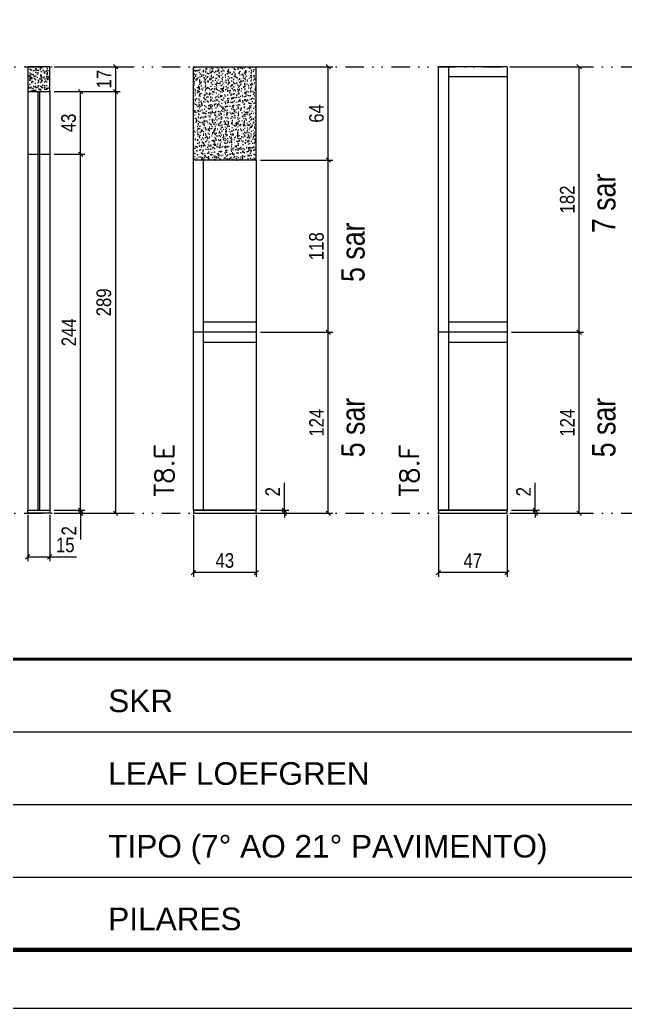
# Model space of a CAD drawing. Extents: x 14400 to 27878, y -21631 to 6985.
# Drawn here: x 19807 to 20221, y -8997 to -8319 of the extents above; entities that cross this region are included whole.
import ezdxf

# ---------------------------------------------------------------- set-up
doc = ezdxf.new("R2010")
doc.units = 0
for name, pattern in [('CONTINUO', [0]), ('DASHED', [0.75, 0.5, -0.25]), ('DIVIDE2', [0.625, 0.25, -0.125, 0, -0.125, 0, -0.125])]:
    doc.linetypes.add(name, pattern=pattern)
for name, color, linetype in [('COTA', 241, 'Continuous'), ('NOMENCLATURA', 7, 'Continuous'), ('Nível', 160, 'Continuous'), ('Painéis', 200, 'Continuous'), ('SARR_2.2x7', 40, 'Continuous')]:
    doc.layers.add(name, color=color, linetype=linetype)
for name, color, linetype, lineweight in [('Folhas', 255, 'Continuous', 9), ('SARRAFO DE PRESSAO', 251, 'DASHED', 9), ('Texto Seção', 7, 'Continuous', 15)]:
    doc.layers.add(name, color=color, linetype=linetype, lineweight=lineweight)
doc.styles.add('ARIAL', font='arial.ttf')
doc.styles.add('ARIAL_NARROW', font='ARIALN.TTF', dxfattribs={"height": 0.2})
doc.styles.add('COTA TECNICA', font='techl___.ttf', dxfattribs={"height": 10})
doc.styles.add('COTA TECNICA-50', font='techl___.ttf', dxfattribs={"height": 10})
doc.styles.add('REGUA-120', font='ROMANS.shx', dxfattribs={"height": 15})
doc.dimstyles.new('COTA PAINEL-50', dxfattribs={"dimtxt": 10, "dimasz": 3, "dimexe": 3, "dimexo": 3, "dimgap": 3, "dimtad": 1, "dimdec": 1, "dimzin": 12, "dimdsep": 46, "dimtxsty": 'COTA TECNICA-50', "dimblk1": 'OBLIQUE', "dimblk2": 'OBLIQUE', "dimsah": 1, "dimcen": 0.9, "dimclrd": 4, "dimclre": 4, "dimclrt": 240, "dimadec": 1, "dimazin": 3, "dimtfac": 1, "dimtdec": 1, "dimtmove": 0, "dimatfit": 3, "dimfxl": 1, "dimtolj": 1, "dimtzin": 12, "dimarcsym": 0})
doc.dimstyles.new('PAINEL', dxfattribs={"dimtxt": 10, "dimasz": 3, "dimexe": 3, "dimexo": 3, "dimgap": 3, "dimtad": 1, "dimdec": 1, "dimzin": 12, "dimdsep": 46, "dimtxsty": 'COTA TECNICA', "dimblk1": 'OBLIQUE', "dimblk2": 'OBLIQUE', "dimsah": 1, "dimcen": 0.9, "dimclrd": 4, "dimclre": 4, "dimclrt": 240, "dimadec": 1, "dimazin": 3, "dimtfac": 1, "dimtdec": 1, "dimtmove": 0, "dimatfit": 3, "dimfxl": 1, "dimtolj": 1, "dimtzin": 12, "dimarcsym": 0})

# ---------------------------------------------------------------- blocks, each defined once
blk = doc.blocks.new('9999999999')
at = {"color": 30, "linetype": 'CONTINUO'}
for p, q in [((98564.56, 34379.64), (99583.98, 34379.64)), ((98564.56, 34329.83), (99487.98, 34329.83)), ((98564.56, 34280.02), (99487.98, 34280.02))]:
    blk.add_line(p, q, dxfattribs=at)
at = {"color": 30, "linetype": 'CONTINUO', "const_width": 2}
blk.add_lwpolyline([(99583.98, 34230.21), (99583.98, 34414.45, 0.414214), (99568.98, 34429.45), (98228.98, 34429.45, 0.414214), (98213.98, 34414.45), (98213.98, 34245.21, 0.414214), (98228.98, 34230.21), (99583.98, 34230.21)], format="xyb", dxfattribs=at)
at = {"layer": 'Folhas'}
blk.add_lwpolyline([(98138.98, 34190.21), (99623.98, 34190.21), (99623.98, 35240.21), (98138.98, 35240.21)], close=True, dxfattribs=at)
at = {"layer": 'Folhas', "color": 30, "const_width": 3}
blk.add_lwpolyline([(98213.98, 34230.21), (99583.98, 34230.21), (99583.98, 35200.21), (98213.98, 35200.21)], close=True, dxfattribs=at)
at = {"color": 7, "linetype": 'Continuous', "ltscale": 5, "style": 'ARIAL'}
for s, height, p in [('SKR', 15.483, (98837.68, 34393.13)), ('LEAF LOEFGREN', 15.4829, (98837.68, 34343.32)), ('TIPO (7° AO 21° PAVIMENTO)', 15.4829, (98837.68, 34293.51)), ('PILARES', 15.483, (98837.68, 34243.7))]:
    blk.add_text(s, height=height, dxfattribs=at).set_placement(p)
blk = doc.blocks.new('_Oblique')
at = {"color": 0, "linetype": 'ByBlock', "lineweight": -2}
blk.add_line((-0.5, -0.5), (0.5, 0.5), dxfattribs=at)
blk = doc.blocks.new('*D2619')
at = {"layer": 'COTA', "color": 4, "lineweight": -2, "transparency": 16777216}
for p, q in [((19812.07, -8658.47), (19812.07, -8690.36)), ((19827.07, -8658.47), (19827.07, -8690.36)), ((19812.07, -8687.36), (19827.07, -8687.36)), ((19827.07, -8687.36), (19845.44, -8687.36))]:
    blk.add_line(p, q, dxfattribs=at)
at = {"layer": 'Defpoints', "color": 0, "transparency": 16777216}
for p in [(19812.07, -8655.47), (19827.07, -8655.47), (19827.07, -8687.36)]:
    blk.add_point(p, dxfattribs=at)
at = {"layer": 'COTA', "color": 4, "lineweight": -2, "transparency": 16777216, "xscale": 3, "yscale": 3, "zscale": 3, "rotation": 180}
blk.add_blockref('_Oblique', (19812.07, -8687.36), dxfattribs=at)
at = {"layer": 'COTA', "color": 4, "lineweight": -2, "transparency": 16777216, "xscale": 3, "yscale": 3, "zscale": 3}
blk.add_blockref('_Oblique', (19827.07, -8687.36), dxfattribs=at)
at = {"layer": 'COTA', "color": 240, "transparency": 16777216, "insert": (19837.76, -8679.25), "char_height": 10, "attachment_point": 5, "style": 'COTA TECNICA'}
blk.add_mtext('\\A1;15', dxfattribs=at)
blk = doc.blocks.new('*D2620')
at = {"layer": 'COTA', "color": 4, "lineweight": -2, "transparency": 16777216}
for p, q in [((19830.07, -8655.47), (19851.26, -8655.47)), ((19830.07, -8657.47), (19851.26, -8657.47)), ((19848.26, -8655.47), (19848.26, -8652.47)), ((19848.26, -8655.47), (19848.26, -8657.47)), ((19848.26, -8657.47), (19848.26, -8675.58))]:
    blk.add_line(p, q, dxfattribs=at)
at = {"layer": 'Defpoints', "color": 0, "transparency": 16777216}
for p in [(19827.07, -8655.47), (19827.07, -8657.47), (19848.26, -8655.47)]:
    blk.add_point(p, dxfattribs=at)
at = {"layer": 'COTA', "color": 4, "lineweight": -2, "transparency": 16777216, "xscale": 3, "yscale": 3, "zscale": 3}
for p, rotation in [((19848.26, -8655.47), 270), ((19848.26, -8657.47), 90)]:
    blk.add_blockref('_Oblique', p, dxfattribs=dict(at, rotation=rotation))
at = {"layer": 'COTA', "color": 240, "transparency": 16777216, "insert": (19840.26, -8669.52), "char_height": 10, "attachment_point": 5, "rotation": 90, "style": 'COTA TECNICA-50'}
blk.add_mtext('\\A1;2', dxfattribs=at)
blk = doc.blocks.new('*D2621')
at = {"layer": 'COTA', "color": 4, "lineweight": -2, "transparency": 16777216}
for p, q in [((19830.07, -8368.47), (19875.28, -8368.47)), ((19872.28, -8657.47), (19872.28, -8368.47)), ((19830.07, -8657.47), (19875.28, -8657.47))]:
    blk.add_line(p, q, dxfattribs=at)
at = {"layer": 'Defpoints', "color": 0, "transparency": 16777216}
for p in [(19827.07, -8368.47), (19872.28, -8368.47), (19827.07, -8657.47)]:
    blk.add_point(p, dxfattribs=at)
at = {"layer": 'COTA', "color": 4, "lineweight": -2, "transparency": 16777216, "xscale": 3, "yscale": 3, "zscale": 3}
for p, rotation in [((19872.28, -8368.47), 90), ((19872.28, -8657.47), 270)]:
    blk.add_blockref('_Oblique', p, dxfattribs=dict(at, rotation=rotation))
at = {"layer": 'COTA', "color": 240, "transparency": 16777216, "insert": (19864.18, -8512.97), "char_height": 10, "attachment_point": 5, "rotation": 90, "style": 'COTA TECNICA-50'}
blk.add_mtext('\\A1;289', dxfattribs=at)
blk = doc.blocks.new('*D2625')
at = {"layer": 'COTA', "color": 4, "lineweight": -2, "transparency": 16777216}
for p, q in [((19830.07, -8351.47), (19875.28, -8351.47)), ((19872.28, -8368.47), (19872.28, -8351.47)), ((19830.07, -8368.47), (19875.28, -8368.47))]:
    blk.add_line(p, q, dxfattribs=at)
at = {"layer": 'Defpoints', "color": 0, "transparency": 16777216}
for p in [(19827.07, -8351.47), (19872.28, -8351.47), (19827.07, -8368.47)]:
    blk.add_point(p, dxfattribs=at)
at = {"layer": 'COTA', "color": 4, "lineweight": -2, "transparency": 16777216, "xscale": 3, "yscale": 3, "zscale": 3}
for p, rotation in [((19872.28, -8351.47), 90), ((19872.28, -8368.47), 270)]:
    blk.add_blockref('_Oblique', p, dxfattribs=dict(at, rotation=rotation))
at = {"layer": 'COTA', "color": 240, "transparency": 16777216, "insert": (19864.21, -8359.97), "char_height": 10, "attachment_point": 5, "rotation": 90, "style": 'COTA TECNICA'}
blk.add_mtext('\\A1;17', dxfattribs=at)
blk = doc.blocks.new('*D2627')
at = {"layer": 'COTA', "color": 4, "lineweight": -2, "transparency": 16777216}
for p, q in [((19830.07, -8411.47), (19851.26, -8411.47)), ((19848.26, -8655.47), (19848.26, -8411.47)), ((19830.07, -8655.47), (19851.26, -8655.47))]:
    blk.add_line(p, q, dxfattribs=at)
at = {"layer": 'Defpoints', "color": 0, "transparency": 16777216}
for p in [(19827.07, -8411.47), (19848.26, -8411.47), (19827.07, -8655.47)]:
    blk.add_point(p, dxfattribs=at)
at = {"layer": 'COTA', "color": 4, "lineweight": -2, "transparency": 16777216, "xscale": 3, "yscale": 3, "zscale": 3}
for p, rotation in [((19848.26, -8411.47), 90), ((19848.26, -8655.47), 270)]:
    blk.add_blockref('_Oblique', p, dxfattribs=dict(at, rotation=rotation))
at = {"layer": 'COTA', "color": 240, "transparency": 16777216, "insert": (19840.19, -8533.47), "char_height": 10, "attachment_point": 5, "rotation": 90, "style": 'COTA TECNICA'}
blk.add_mtext('\\A1;244', dxfattribs=at)
blk = doc.blocks.new('*D2628')
at = {"layer": 'COTA', "color": 4, "lineweight": -2, "transparency": 16777216}
for p, q in [((19830.07, -8368.47), (19851.26, -8368.47)), ((19848.26, -8411.47), (19848.26, -8368.47)), ((19830.07, -8411.47), (19851.26, -8411.47))]:
    blk.add_line(p, q, dxfattribs=at)
at = {"layer": 'Defpoints', "color": 0, "transparency": 16777216}
for p in [(19827.07, -8368.47), (19848.26, -8368.47), (19827.07, -8411.47)]:
    blk.add_point(p, dxfattribs=at)
at = {"layer": 'COTA', "color": 4, "lineweight": -2, "transparency": 16777216, "xscale": 3, "yscale": 3, "zscale": 3}
for p, rotation in [((19848.26, -8368.47), 90), ((19848.26, -8411.47), 270)]:
    blk.add_blockref('_Oblique', p, dxfattribs=dict(at, rotation=rotation))
at = {"layer": 'COTA', "color": 240, "transparency": 16777216, "insert": (19840.04, -8389.97), "char_height": 10, "attachment_point": 5, "rotation": 90, "style": 'COTA TECNICA'}
blk.add_mtext('\\A1;43', dxfattribs=at)
blk = doc.blocks.new('*D2630')
at = {"layer": 'COTA', "color": 4, "lineweight": -2, "transparency": 16777216}
for p, q in [((19925.55, -8658.47), (19925.55, -8701.14)), ((19968.55, -8658.47), (19968.55, -8701.14)), ((19968.55, -8698.14), (19925.55, -8698.14))]:
    blk.add_line(p, q, dxfattribs=at)
at = {"layer": 'Defpoints', "color": 0, "transparency": 16777216}
for p in [(19925.55, -8655.47), (19968.55, -8655.47), (19925.55, -8698.14)]:
    blk.add_point(p, dxfattribs=at)
at = {"layer": 'COTA', "color": 4, "lineweight": -2, "transparency": 16777216, "xscale": 3, "yscale": 3, "zscale": 3, "rotation": 180}
blk.add_blockref('_Oblique', (19925.55, -8698.14), dxfattribs=at)
at = {"layer": 'COTA', "color": 4, "lineweight": -2, "transparency": 16777216, "xscale": 3, "yscale": 3, "zscale": 3}
blk.add_blockref('_Oblique', (19968.55, -8698.14), dxfattribs=at)
at = {"layer": 'COTA', "color": 240, "transparency": 16777216, "insert": (19947.05, -8689.92), "char_height": 10, "attachment_point": 5, "style": 'COTA TECNICA'}
blk.add_mtext('\\A1;43', dxfattribs=at)
blk = doc.blocks.new('*D2634')
at = {"layer": 'COTA', "color": 4, "linetype": 'ByBlock', "lineweight": -2, "transparency": 16777216}
for p, q in [((19971.55, -8533.47), (20020.92, -8533.47)), ((20017.92, -8657.47), (20017.92, -8533.47)), ((19971.55, -8657.47), (20020.92, -8657.47))]:
    blk.add_line(p, q, dxfattribs=at)
at = {"layer": 'Defpoints', "color": 0, "linetype": 'ByBlock', "transparency": 16777216}
for p in [(19968.55, -8533.47), (20017.92, -8533.47), (19968.55, -8657.47)]:
    blk.add_point(p, dxfattribs=at)
at = {"layer": 'COTA', "color": 4, "linetype": 'ByBlock', "lineweight": -2, "transparency": 16777216, "xscale": 3, "yscale": 3, "zscale": 3}
for p, rotation in [((20017.92, -8533.47), 90), ((20017.92, -8657.47), 270)]:
    blk.add_blockref('_Oblique', p, dxfattribs=dict(at, rotation=rotation))
at = {"layer": 'COTA', "color": 240, "linetype": 'ByBlock', "transparency": 16777216, "insert": (20009.84, -8595.47), "char_height": 10, "attachment_point": 5, "rotation": 90, "style": 'COTA TECNICA'}
blk.add_mtext('\\A1;124', dxfattribs=at)
blk = doc.blocks.new('*D2629')
at = {"layer": 'COTA', "color": 4, "lineweight": -2, "transparency": 16777216}
for p, q in [((19987.81, -8655.47), (19987.81, -8636.66)), ((19971.55, -8655.47), (19990.81, -8655.47)), ((19971.55, -8657.47), (19990.81, -8657.47)), ((19987.81, -8657.47), (19987.81, -8655.47)), ((19987.81, -8657.47), (19987.81, -8660.47))]:
    blk.add_line(p, q, dxfattribs=at)
at = {"layer": 'Defpoints', "color": 0, "transparency": 16777216}
for p in [(19968.55, -8655.47), (19968.55, -8657.47), (19987.81, -8657.47)]:
    blk.add_point(p, dxfattribs=at)
at = {"layer": 'COTA', "color": 4, "lineweight": -2, "transparency": 16777216, "xscale": 3, "yscale": 3, "zscale": 3}
for p, rotation in [((19987.81, -8655.47), 270), ((19987.81, -8657.47), 90)]:
    blk.add_blockref('_Oblique', p, dxfattribs=dict(at, rotation=rotation))
at = {"layer": 'COTA', "color": 240, "transparency": 16777216, "insert": (19979.81, -8642.72), "char_height": 10, "attachment_point": 5, "rotation": 90, "style": 'COTA TECNICA-50'}
blk.add_mtext('\\A1;2', dxfattribs=at)
blk = doc.blocks.new('*D2632')
at = {"layer": 'COTA', "color": 4, "linetype": 'ByBlock', "lineweight": -2, "transparency": 16777216}
for p, q in [((19971.55, -8533.47), (20020.92, -8533.47)), ((20017.92, -8657.47), (20017.92, -8533.47)), ((19971.55, -8657.47), (20020.92, -8657.47))]:
    blk.add_line(p, q, dxfattribs=at)
at = {"layer": 'Defpoints', "color": 0, "linetype": 'ByBlock', "transparency": 16777216}
for p in [(19968.55, -8533.47), (20017.92, -8533.47), (19968.55, -8657.47)]:
    blk.add_point(p, dxfattribs=at)
at = {"layer": 'COTA', "color": 4, "linetype": 'ByBlock', "lineweight": -2, "transparency": 16777216, "xscale": 3, "yscale": 3, "zscale": 3}
for p, rotation in [((20017.92, -8533.47), 90), ((20017.92, -8657.47), 270)]:
    blk.add_blockref('_Oblique', p, dxfattribs=dict(at, rotation=rotation))
at = {"layer": 'COTA', "color": 240, "linetype": 'ByBlock', "transparency": 16777216, "insert": (20009.84, -8595.47), "char_height": 10, "attachment_point": 5, "rotation": 90, "style": 'COTA TECNICA'}
blk.add_mtext('\\A1;124', dxfattribs=at)
blk = doc.blocks.new('*D2633')
at = {"layer": 'COTA', "color": 4, "lineweight": -2, "transparency": 16777216}
for p, q in [((19971.55, -8415.47), (20020.92, -8415.47)), ((20017.92, -8533.47), (20017.92, -8415.47)), ((19971.55, -8533.47), (20020.92, -8533.47))]:
    blk.add_line(p, q, dxfattribs=at)
at = {"layer": 'Defpoints', "color": 0, "transparency": 16777216}
for p in [(19968.55, -8415.47), (20017.92, -8415.47), (19968.55, -8533.47)]:
    blk.add_point(p, dxfattribs=at)
at = {"layer": 'COTA', "color": 4, "lineweight": -2, "transparency": 16777216, "xscale": 3, "yscale": 3, "zscale": 3}
for p, rotation in [((20017.92, -8415.47), 90), ((20017.92, -8533.47), 270)]:
    blk.add_blockref('_Oblique', p, dxfattribs=dict(at, rotation=rotation))
at = {"layer": 'COTA', "color": 240, "transparency": 16777216, "insert": (20009.82, -8474.47), "char_height": 10, "attachment_point": 5, "rotation": 90, "style": 'COTA TECNICA'}
blk.add_mtext('\\A1;118', dxfattribs=at)
blk = doc.blocks.new('*D2631')
at = {"layer": 'COTA', "color": 4, "lineweight": -2, "transparency": 16777216}
for p, q in [((19971.55, -8351.47), (20020.92, -8351.47)), ((20017.92, -8415.47), (20017.92, -8351.47)), ((19971.55, -8415.47), (20020.92, -8415.47))]:
    blk.add_line(p, q, dxfattribs=at)
at = {"layer": 'Defpoints', "color": 0, "transparency": 16777216}
for p in [(19968.55, -8351.47), (20017.92, -8351.47), (19968.55, -8415.47)]:
    blk.add_point(p, dxfattribs=at)
at = {"layer": 'COTA', "color": 4, "lineweight": -2, "transparency": 16777216, "xscale": 3, "yscale": 3, "zscale": 3}
for p, rotation in [((20017.92, -8351.47), 90), ((20017.92, -8415.47), 270)]:
    blk.add_blockref('_Oblique', p, dxfattribs=dict(at, rotation=rotation))
at = {"layer": 'COTA', "color": 240, "transparency": 16777216, "insert": (20009.81, -8383.47), "char_height": 10, "attachment_point": 5, "rotation": 90, "style": 'COTA TECNICA'}
blk.add_mtext('\\A1;64', dxfattribs=at)
blk = doc.blocks.new('*D2635')
at = {"layer": 'COTA', "color": 4, "lineweight": -2, "transparency": 16777216}
for p, q in [((20093.39, -8658.47), (20093.39, -8701.14)), ((20140.39, -8658.47), (20140.39, -8701.14)), ((20140.39, -8698.14), (20093.39, -8698.14))]:
    blk.add_line(p, q, dxfattribs=at)
at = {"layer": 'Defpoints', "color": 0, "transparency": 16777216}
for p in [(20093.39, -8655.47), (20140.39, -8655.47), (20093.39, -8698.14)]:
    blk.add_point(p, dxfattribs=at)
at = {"layer": 'COTA', "color": 4, "lineweight": -2, "transparency": 16777216, "xscale": 3, "yscale": 3, "zscale": 3, "rotation": 180}
blk.add_blockref('_Oblique', (20093.39, -8698.14), dxfattribs=at)
at = {"layer": 'COTA', "color": 4, "lineweight": -2, "transparency": 16777216, "xscale": 3, "yscale": 3, "zscale": 3}
blk.add_blockref('_Oblique', (20140.39, -8698.14), dxfattribs=at)
at = {"layer": 'COTA', "color": 240, "transparency": 16777216, "insert": (20116.89, -8690.07), "char_height": 10, "attachment_point": 5, "style": 'COTA TECNICA'}
blk.add_mtext('\\A1;47', dxfattribs=at)
blk = doc.blocks.new('*D2637')
at = {"layer": 'COTA', "color": 4, "linetype": 'ByBlock', "lineweight": -2, "transparency": 16777216}
for p, q in [((20143.39, -8533.47), (20192.75, -8533.47)), ((20189.75, -8657.47), (20189.75, -8533.47)), ((20143.39, -8657.47), (20192.75, -8657.47))]:
    blk.add_line(p, q, dxfattribs=at)
at = {"layer": 'Defpoints', "color": 0, "linetype": 'ByBlock', "transparency": 16777216}
for p in [(20140.39, -8533.47), (20189.75, -8533.47), (20140.39, -8657.47)]:
    blk.add_point(p, dxfattribs=at)
at = {"layer": 'COTA', "color": 4, "linetype": 'ByBlock', "lineweight": -2, "transparency": 16777216, "xscale": 3, "yscale": 3, "zscale": 3}
for p, rotation in [((20189.75, -8533.47), 90), ((20189.75, -8657.47), 270)]:
    blk.add_blockref('_Oblique', p, dxfattribs=dict(at, rotation=rotation))
at = {"layer": 'COTA', "color": 240, "linetype": 'ByBlock', "transparency": 16777216, "insert": (20181.68, -8595.47), "char_height": 10, "attachment_point": 5, "rotation": 90, "style": 'COTA TECNICA'}
blk.add_mtext('\\A1;124', dxfattribs=at)
blk = doc.blocks.new('*D2636')
at = {"layer": 'COTA', "color": 4, "lineweight": -2, "transparency": 16777216}
for p, q in [((20159.64, -8655.47), (20159.64, -8636.66)), ((20143.39, -8655.47), (20162.64, -8655.47)), ((20143.39, -8657.47), (20162.64, -8657.47)), ((20159.64, -8657.47), (20159.64, -8655.47)), ((20159.64, -8657.47), (20159.64, -8660.47))]:
    blk.add_line(p, q, dxfattribs=at)
at = {"layer": 'Defpoints', "color": 0, "transparency": 16777216}
for p in [(20140.39, -8655.47), (20140.39, -8657.47), (20159.64, -8657.47)]:
    blk.add_point(p, dxfattribs=at)
at = {"layer": 'COTA', "color": 4, "lineweight": -2, "transparency": 16777216, "xscale": 3, "yscale": 3, "zscale": 3}
for p, rotation in [((20159.64, -8655.47), 270), ((20159.64, -8657.47), 90)]:
    blk.add_blockref('_Oblique', p, dxfattribs=dict(at, rotation=rotation))
at = {"layer": 'COTA', "color": 240, "transparency": 16777216, "insert": (20151.64, -8642.72), "char_height": 10, "attachment_point": 5, "rotation": 90, "style": 'COTA TECNICA-50'}
blk.add_mtext('\\A1;2', dxfattribs=at)
blk = doc.blocks.new('*D2638')
at = {"layer": 'COTA', "color": 4, "linetype": 'ByBlock', "lineweight": -2, "transparency": 16777216}
for p, q in [((20143.39, -8533.47), (20192.75, -8533.47)), ((20189.75, -8657.47), (20189.75, -8533.47)), ((20143.39, -8657.47), (20192.75, -8657.47))]:
    blk.add_line(p, q, dxfattribs=at)
at = {"layer": 'Defpoints', "color": 0, "linetype": 'ByBlock', "transparency": 16777216}
for p in [(20140.39, -8533.47), (20189.75, -8533.47), (20140.39, -8657.47)]:
    blk.add_point(p, dxfattribs=at)
at = {"layer": 'COTA', "color": 4, "linetype": 'ByBlock', "lineweight": -2, "transparency": 16777216, "xscale": 3, "yscale": 3, "zscale": 3}
for p, rotation in [((20189.75, -8533.47), 90), ((20189.75, -8657.47), 270)]:
    blk.add_blockref('_Oblique', p, dxfattribs=dict(at, rotation=rotation))
at = {"layer": 'COTA', "color": 240, "linetype": 'ByBlock', "transparency": 16777216, "insert": (20181.68, -8595.47), "char_height": 10, "attachment_point": 5, "rotation": 90, "style": 'COTA TECNICA'}
blk.add_mtext('\\A1;124', dxfattribs=at)
blk = doc.blocks.new('*D2639')
at = {"layer": 'COTA', "color": 4, "lineweight": -2, "transparency": 16777216}
for p, q in [((20143.39, -8351.47), (20192.75, -8351.47)), ((20189.75, -8533.47), (20189.75, -8351.47)), ((20143.39, -8533.47), (20192.75, -8533.47))]:
    blk.add_line(p, q, dxfattribs=at)
at = {"layer": 'Defpoints', "color": 0, "transparency": 16777216}
for p in [(20140.39, -8351.47), (20189.75, -8351.47), (20140.39, -8533.47)]:
    blk.add_point(p, dxfattribs=at)
at = {"layer": 'COTA', "color": 4, "lineweight": -2, "transparency": 16777216, "xscale": 3, "yscale": 3, "zscale": 3}
for p, rotation in [((20189.75, -8351.47), 90), ((20189.75, -8533.47), 270)]:
    blk.add_blockref('_Oblique', p, dxfattribs=dict(at, rotation=rotation))
at = {"layer": 'COTA', "color": 240, "transparency": 16777216, "insert": (20181.66, -8442.47), "char_height": 10, "attachment_point": 5, "rotation": 90, "style": 'COTA TECNICA'}
blk.add_mtext('\\A1;182', dxfattribs=at)

msp = doc.modelspace()

# ---------------------------------------------------------------- hatches: boundary and pattern name
at = {"layer": 'COTA'}
h = msp.add_hatch(dxfattribs=at)
h.set_pattern_fill('AR-CONC', color=256, scale=0.03)
h.set_pattern_definition([(50, (4355.636, -11540.751), (5.4655401, -0.4781726), [0.5715, -6.2865]), (355, (4355.636, -11540.751), (-1.0573026, 5.7317054), [0.4572, -5.0292175]), (100.451445, (4356.0915, -11540.791), (4.4082374, 5.2535326), [0.4857003, -5.3427073]), (46.1842, (4355.636, -11539.227), (8.1323712, -1.2612698), [0.85725, -9.42975]), (96.63556, (4356.314, -11539.332), (7.122124, 7.4227837), [0.7285507, -8.0140682]), (351.18415, (4355.636, -11539.227), (7.122124, 7.4227837), [0.685799, -7.543792]), (21, (4356.398, -11539.608), (4.5484317, -3.067956), [0.5715, -6.2865]), (326, (4356.398, -11539.608), (1.8540609, 5.525639), [0.4572, -5.0292]), (71.451445, (4356.777, -11539.864), (6.4024926, 2.457683), [0.4857003, -5.3426981]), (37.5, (4355.636, -11540.751), (0.0926581, 2.53665117), [0, -4.96824, 0, -5.1054, 0, -5.04825]), (7.5, (4355.636, -11540.751), (2.00458988, 3.00541724), [0, -2.91084, 0, -4.85394, 0, -1.92405]), (327.5, (4353.9368, -11540.751), (4.06771786, -0.17186232), [0, -1.905, 0, -5.9436, 0, -7.8867]), (317.5, (4353.1748, -11540.751), (4.44387544, 0.7627947), [0, -2.4765, 0, -3.94716, 0, -5.6007])])
h.paths.add_polyline_path([(19812.07, -8368.466), (19827.07, -8368.466), (19827.07, -8351.466), (19812.07, -8351.466)])
h = msp.add_hatch(dxfattribs=at)
h.set_pattern_fill('AR-CONC', color=256, scale=0.03)
h.set_pattern_definition([(50, (1567.3167, -1148.575), (5.4655401, -0.4781726), [0.5715, -6.2865]), (355, (1567.3167, -1148.575), (-1.0573026, 5.7317054), [0.4572, -5.0292175]), (100.451445, (1567.772, -1148.615), (4.4082374, 5.2535326), [0.4857003, -5.3427073]), (46.1842, (1567.3167, -1147.051), (8.1323712, -1.2612698), [0.85725, -9.42975]), (96.635558, (1567.994, -1147.156), (7.122124, 7.4227837), [0.7285507, -8.0140682]), (351.18415, (1567.317, -1147.051), (7.122124, 7.4227837), [0.685799, -7.543792]), (21, (1568.0787, -1147.432), (4.5484317, -3.0679559), [0.5715, -6.2865]), (326, (1568.0787, -1147.432), (1.8540609, 5.525639), [0.4572, -5.0292]), (71.451445, (1568.4577, -1147.688), (6.4024926, 2.457683), [0.4857003, -5.3426981]), (37.5, (1567.3167, -1148.5751), (0.0926581, 2.53665117), [0, -4.96824, 0, -5.1054, 0, -5.04825]), (7.5, (1567.3167, -1148.575), (2.00458988, 3.00541724), [0, -2.91084, 0, -4.85394, 0, -1.92405]), (327.5, (1565.6174, -1148.5751), (4.06771786, -0.17186232), [0, -1.905, 0, -5.9436, 0, -7.8867]), (317.5, (1564.8554, -1148.575), (4.44387544, 0.7627947), [0, -2.4765, 0, -3.94716, 0, -5.6007])])
h.paths.add_polyline_path([(19968.55, -8351.466), (19925.55, -8351.466), (19925.55, -8415.466), (19968.55, -8415.466)])

# ---------------------------------------------------------------- linework, layer by layer
for p, q in [((19925.55, -8415.466), (19925.55, -8351.466)), ((19925.55, -8351.466), (19968.55, -8351.466)), ((19968.55, -8415.466), (19968.55, -8351.466))]:
    msp.add_line(p, q, dxfattribs=at)
msp.add_lwpolyline([(19812.07, -8368.466), (19827.07, -8368.466), (19827.07, -8351.466), (19812.07, -8351.466)], close=True, dxfattribs=at)
at = {"layer": 'Nível', "color": 4, "linetype": 'DIVIDE2', "ltscale": 50}
for p, q in [((19243.467, -8351.466), (20613.467, -8351.466)), ((19243.467, -8657.466), (20613.467, -8657.466))]:
    msp.add_line(p, q, dxfattribs=at)
at = {"layer": 'Painéis'}
for p, q in [((20093.386, -8655.466), (20093.386, -8351.466)), ((20140.386, -8351.466), (20093.386, -8351.466)), ((20140.386, -8351.466), (20140.386, -8655.466)), ((19812.07, -8368.466), (19812.07, -8655.466)), ((19812.07, -8368.466), (19827.07, -8368.466)), ((19827.07, -8368.466), (19827.07, -8655.466)), ((19812.07, -8411.466), (19827.07, -8411.466)), ((19925.55, -8655.466), (19925.55, -8415.466)), ((19968.55, -8415.466), (19925.55, -8415.466)), ((19968.55, -8415.466), (19968.55, -8655.466)), ((19968.55, -8533.466), (19925.55, -8533.466)), ((20140.386, -8533.466), (20093.386, -8533.466)), ((19812.07, -8655.466), (19827.07, -8655.466)), ((19812.07, -8657.466), (19812.07, -8655.466)), ((19827.07, -8657.466), (19812.07, -8657.466)), ((19827.07, -8655.466), (19827.07, -8657.466)), ((19925.55, -8655.466), (19968.55, -8655.466)), ((20093.386, -8655.466), (20140.386, -8655.466))]:
    msp.add_line(p, q, dxfattribs=at)
for points in [[(19968.55, -8655.466), (19925.55, -8655.466), (19925.55, -8657.466), (19968.55, -8657.466)], [(20140.386, -8655.466), (20093.386, -8655.466), (20093.386, -8657.466), (20140.386, -8657.466)]]:
    msp.add_lwpolyline(points, close=True, dxfattribs=at)
at = {"layer": 'SARR_2.2x7'}
for p, q in [((20100.386, -8533.466), (20100.386, -8351.466)), ((20140.386, -8358.466), (20100.386, -8358.466)), ((19819.07, -8368.466), (19819.07, -8655.466)), ((19820.07, -8368.466), (19820.07, -8655.466)), ((19932.55, -8533.466), (19932.55, -8415.466)), ((19968.55, -8526.466), (19932.55, -8526.466)), ((20140.386, -8526.466), (20100.386, -8526.466)), ((19932.55, -8655.466), (19932.55, -8533.466)), ((20100.386, -8655.466), (20100.386, -8533.466)), ((19968.55, -8540.466), (19932.55, -8540.466)), ((20140.386, -8540.466), (20100.386, -8540.466))]:
    msp.add_line(p, q, dxfattribs=at)

# ---------------------------------------------------------------- block references
at = {"layer": 'SARRAFO DE PRESSAO', "color": 6, "linetype": 'ByBlock'}
msp.add_blockref('9999999999', (-78970.511, -43186.954), dxfattribs=at)

# ---------------------------------------------------------------- texts
at = {"layer": 'NOMENCLATURA', "style": 'ARIAL_NARROW'}
for s, p in [('7 sar', (20214.629, -8465.515)), ('5 sar', (20042.793, -8498.97)), ('5 sar', (20042.793, -8619.142)), ('5 sar', (20214.629, -8619.142))]:
    msp.add_text(s, height=16, rotation=90, dxfattribs=at).set_placement(p)
at = {"layer": 'Texto Seção', "char_height": 13, "width": 285.32988, "attachment_point": 7, "rotation": 90, "style": 'REGUA-120'}
for s, insert in [('T8.E', (19912.079, -8646.215)), ('T8.F', (20079.916, -8646.215))]:
    msp.add_mtext(s, dxfattribs=dict(at, insert=insert))

# ---------------------------------------------------------------- dimensions: what is measured, and where the dimension line sits
at = {"layer": 'COTA'}
for base, p1, p2, dimstyle, picture, middle in [((19872.28, -8351.466), (19827.07, -8368.466), (19827.07, -8351.466), 'PAINEL', '*D2625', (19864.207, -8359.966)), ((20017.917, -8351.466), (19968.55, -8415.466), (19968.55, -8351.466), 'PAINEL', '*D2631', (20009.815, -8383.466)), ((20189.754, -8351.466), (20140.386, -8533.466), (20140.386, -8351.466), 'PAINEL', '*D2639', (20181.658, -8442.466)), ((19872.28, -8368.466), (19827.07, -8657.466), (19827.07, -8368.466), 'COTA PAINEL-50', '*D2621', (19864.178, -8512.966)), ((19848.263, -8411.466), (19827.07, -8655.466), (19827.07, -8411.466), 'PAINEL', '*D2627', (19840.19, -8533.466)), ((20017.917, -8415.466), (19968.55, -8533.466), (19968.55, -8415.466), 'PAINEL', '*D2633', (20009.822, -8474.466))]:
    dim = msp.add_linear_dim(base=base, p1=p1, p2=p2, angle=90, dimstyle=dimstyle, dxfattribs=at)
    dim.commit()
    dim.dimension.update_dxf_attribs({"geometry": picture, "text_midpoint": middle})
for base, p1, p2, angle, override, picture, middle in [((19848.263, -8368.466), (19827.07, -8411.466), (19827.07, -8368.466), 90, {"dimtmove": 1}, '*D2628', (19840.044, -8389.966)), ((19925.55, -8698.144), (19968.55, -8655.466), (19925.55, -8655.466), 180, {"dimarcsym": 2}, '*D2630', (19947.05, -8689.925)), ((20093.386, -8698.144), (20140.386, -8655.466), (20093.386, -8655.466), 180, {"dimarcsym": 2}, '*D2635', (20116.886, -8690.071))]:
    dim = msp.add_linear_dim(base=base, p1=p1, p2=p2, angle=angle, dimstyle='PAINEL', override=override, dxfattribs=at)
    dim.commit()
    dim.dimension.update_dxf_attribs({"geometry": picture, "text_midpoint": middle})
at = {"layer": 'COTA', "linetype": 'ByBlock'}
for p1, p2, picture, middle in [((19968.55, -8657.466), (19968.55, -8533.466), '*D2634', (20009.844, -8595.466)), ((19968.55, -8657.466), (19968.55, -8533.466), '*D2632', (20009.844, -8595.466)), ((20140.386, -8657.466), (20140.386, -8533.466), '*D2637', (20181.68, -8595.466)), ((20140.386, -8657.466), (20140.386, -8533.466), '*D2638', (20181.68, -8595.466))]:
    dim = msp.add_aligned_dim(p1=p1, p2=p2, distance=-49.367, dimstyle='PAINEL', dxfattribs=at)
    dim.commit()
    dim.dimension.update_dxf_attribs({"geometry": picture, "text_midpoint": middle})
at = {"layer": 'COTA'}
for base, p1, p2, picture, middle in [((19987.808, -8657.466), (19968.55, -8655.466), (19968.55, -8657.466), '*D2629', (19987.808, -8642.719)), ((20159.644, -8657.466), (20140.386, -8655.466), (20140.386, -8657.466), '*D2636', (20159.644, -8642.719)), ((19848.263, -8655.466), (19827.07, -8657.466), (19827.07, -8655.466), '*D2620', (19848.263, -8669.522))]:
    dim = msp.add_linear_dim(base=base, p1=p1, p2=p2, angle=90, dimstyle='COTA PAINEL-50', dxfattribs=at)
    dim.commit()
    dim.dimension.update_dxf_attribs({"geometry": picture, "text_midpoint": middle, "dimtype": 160})
dim = msp.add_linear_dim(base=(19827.07, -8687.36), p1=(19812.07, -8655.466), p2=(19827.07, -8655.466), dimstyle='PAINEL', override={"dimarcsym": 2}, dxfattribs=at)
dim.commit()
dim.dimension.update_dxf_attribs({"geometry": '*D2619', "text_midpoint": (19837.755, -8679.251)})

doc.saveas('drawing.dxf')
